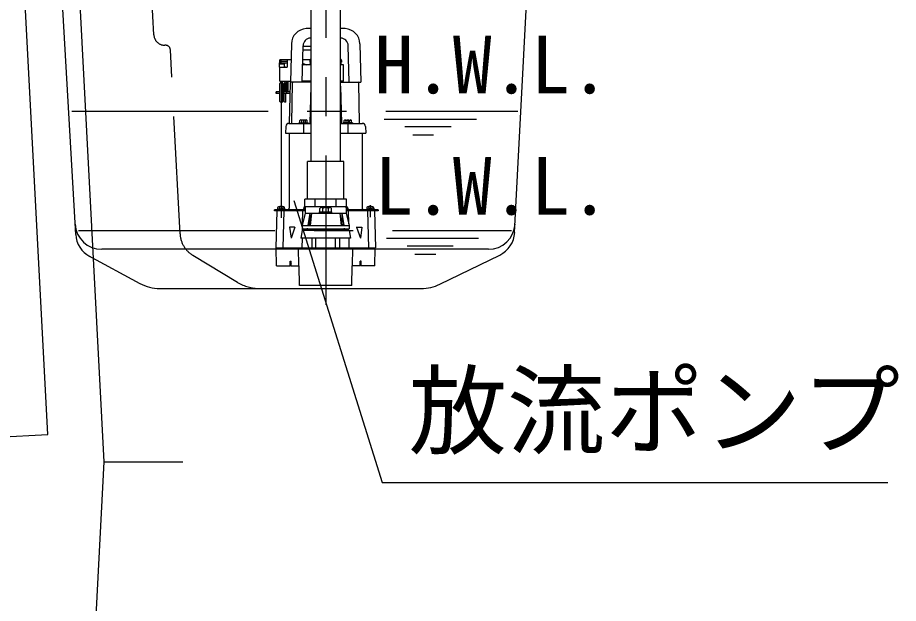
# Model space of a CAD drawing. Units: millimetres, scale not verified. Extents: x -14850 to 14850, y -10500 to 10500.
# Drawn here: x -5336 to -4213, y -4805 to -4059 of the extents above; entities that cross this region are included whole.
import ezdxf
from ezdxf.enums import TextEntityAlignment as Align

# ---------------------------------------------------------------- set-up
doc = ezdxf.new("R2010")
doc.units = ezdxf.units.MM
doc.header["$LTSCALE"] = 50
for name, pattern in [('CHAIN1', [8, 5, -1, 1, -1]), ('DASHED3', [4, 3, -1]), ('LONG_DASHED1', [7, 6, -1])]:
    doc.linetypes.add(name, pattern=pattern)
doc.layers.add('0-2_躯体', color=3, linetype='Continuous', lineweight=25)
doc.layers.add('0-3_機器', color=3, linetype='Continuous', lineweight=25)
doc.styles.add('ＭＳ ゴシック', font='')
doc.styles.get('ＭＳ ゴシック').set_extended_font_data('MS Gothic')

msp = doc.modelspace()

# ---------------------------------------------------------------- linework, layer by layer
at = {"layer": '0-2_躯体'}
for p, q in [((-5297.43, -4590.04), (-5338.05, -3814.86)), ((-5682.81, -4610.24), (-5297.43, -4590.04)), ((-5225.41, -4624.86), (-5125.41, -4624.86))]:
    msp.add_line(p, q, dxfattribs=at)
msp.add_lwpolyline([(-5242.13, -4943.91), (-5225.41, -4624.86), (-5275.55, -3668.21)], dxfattribs=at)
at = {"layer": '0-3_機器', "linetype": 'CHAIN1'}
for p, q in [((-4943.26, -3434.37), (-4943.26, -4424.68)), ((-5266.67, -4177.86), (-4698.34, -4177.86)), ((-4868.73, -4187.86), (-4751.14, -4187.86)), ((-4783.44, -4197.86), (-4842.23, -4197.86)), ((-4832.29, -4207.86), (-4805.79, -4207.86)), ((-5258.1, -4329.86), (-4706.31, -4329.86)), ((-4865.96, -4339.86), (-4748.38, -4339.86)), ((-4780.67, -4349.86), (-4839.46, -4349.86)), ((-4829.53, -4359.86), (-4803.03, -4359.86))]:
    msp.add_line(p, q, dxfattribs=at)
at = {"layer": '0-3_機器'}
for p, q in [((-4962.26, -3550.86), (-4962.26, -4241.86)), ((-4924.26, -4241.86), (-4924.26, -3550.86)), ((-5261.82, -4334.99), (-5300.37, -3650.86)), ((-4702.44, -4332.47), (-4666.72, -3650.86)), ((-4986.98, -4092.08), (-4988.26, -4140.86)), ((-4973.26, -4140.86), (-4972.04, -4094.33)), ((-4962.26, -4095.36), (-4972.07, -4095.36)), ((-4913.26, -4140.86), (-4914.48, -4094.33)), ((-4899.54, -4092.08), (-4898.26, -4140.86)), ((-4962.26, -4099.86), (-4972.19, -4099.86)), ((-5002.43, -4116.36), (-5002.43, -4121.86)), ((-5002.43, -4116.36), (-4992.54, -4116.36)), ((-5002.43, -4117.36), (-4995.67, -4117.36)), ((-5001.88, -4116.36), (-5001.88, -4112.36)), ((-4987.51, -4112.36), (-5001.88, -4112.36)), ((-5001.83, -4116.36), (-5001.83, -4112.36)), ((-5000.12, -4116.36), (-5000.12, -4112.36)), ((-4992.54, -4114.36), (-5000.12, -4114.36)), ((-4995.67, -4117.36), (-4994.67, -4116.36)), ((-4995.67, -4121.66), (-4995.67, -4117.36)), ((-4992.54, -4112.36), (-4992.54, -4121.86)), ((-4972.67, -4118.27), (-4971.24, -4118.86)), ((-4972.63, -4116.78), (-4967.62, -4118.86)), ((-4963.17, -4112.36), (-4972.51, -4112.36)), ((-4962.26, -4118.86), (-4971.24, -4118.86)), ((-4963.33, -4113.2), (-4963.45, -4115.36)), ((-4962.26, -4115.36), (-4963.45, -4115.36)), ((-4962.96, -4118.86), (-4962.96, -4117.36)), ((-4962.26, -4117.36), (-4962.96, -4117.36)), ((-4962.95, -4115.36), (-4962.95, -4117.36)), ((-4923.07, -4115.36), (-4924.26, -4115.36)), ((-4923.56, -4117.36), (-4924.26, -4117.36)), ((-4920.56, -4118.86), (-4924.26, -4118.86)), ((-4923.57, -4117.36), (-4923.57, -4115.36)), ((-4923.56, -4118.86), (-4923.56, -4117.36)), ((-4923.18, -4113.2), (-4923.07, -4115.36)), ((-4920.56, -4139.36), (-4920.56, -4118.86)), ((-5002.43, -4121.66), (-4995.67, -4121.66)), ((-5002.43, -4121.86), (-4992.54, -4121.86)), ((-5001.88, -4139.36), (-5001.88, -4121.86)), ((-4994.67, -4121.86), (-4995.67, -4121.66)), ((-5001.88, -4139.36), (-4988.22, -4139.36)), ((-5000.49, -4141.36), (-5000.13, -4141.36)), ((-5000.13, -4139.36), (-5000.13, -4299.26)), ((-4998.52, -4141.36), (-4997.77, -4141.36)), ((-4997.77, -4166.36), (-4997.77, -4141.36)), ((-4995.02, -4141.36), (-4994.27, -4141.36)), ((-4994.27, -4153.36), (-4994.27, -4141.36)), ((-4993.3, -4139.36), (-4993.3, -4153.36)), ((-4991.3, -4139.36), (-4991.3, -4153.36)), ((-4962.26, -4140.86), (-4988.26, -4140.86)), ((-4962.26, -4139.36), (-4973.22, -4139.36)), ((-4920.56, -4139.36), (-4924.26, -4139.36)), ((-4924.26, -4140.86), (-4898.26, -4140.86)), ((-5001.49, -4165.36), (-5001.49, -4142.36)), ((-4999.52, -4165.48), (-4999.52, -4142.36)), ((-4996.02, -4153.36), (-4996.02, -4142.36)), ((-4988.54, -4141.83), (-4989.88, -4193.07)), ((-4986.51, -4193.06), (-4985.59, -4141.84)), ((-4962.26, -4146.02), (-4963.49, -4193.07)), ((-4924.26, -4146.02), (-4923.03, -4193.07)), ((-4900.01, -4193.06), (-4900.92, -4141.84)), ((-5006.38, -4155.36), (-5006.38, -4153.36)), ((-5001.49, -4153.36), (-5006.38, -4153.36)), ((-5001.49, -4155.36), (-5006.38, -4155.36)), ((-5006.12, -4153.36), (-5006.12, -4155.36)), ((-4988.84, -4153.36), (-4996.55, -4153.36)), ((-4996.55, -4155.36), (-4996.55, -4153.36)), ((-4988.9, -4155.36), (-4996.55, -4155.36)), ((-4996.02, -4165.36), (-4996.02, -4155.36)), ((-4994.27, -4155.36), (-4994.27, -4166.36)), ((-4992.8, -4155.36), (-4992.8, -4153.36)), ((-5000.13, -4166.36), (-5000.49, -4166.36)), ((-4997.77, -4166.36), (-4998.65, -4166.36)), ((-4994.27, -4166.36), (-4995.02, -4166.36)), ((-4994.03, -4197.25), (-4994.26, -4205.86)), ((-4990.03, -4193.36), (-4962.26, -4193.36)), ((-4977.45, -4192.56), (-4977.45, -4193.36)), ((-4976.12, -4192.56), (-4976.12, -4189.68)), ((-4968.03, -4189.06), (-4974.96, -4189.06)), ((-4973.81, -4192.56), (-4973.81, -4189.68)), ((-4971.5, -4188.36), (-4971.5, -4206.5)), ((-4969.19, -4192.56), (-4969.19, -4189.68)), ((-4966.88, -4192.56), (-4966.88, -4189.68)), ((-4924.26, -4193.36), (-4896.48, -4193.36)), ((-4920.97, -4192.56), (-4920.97, -4193.36)), ((-4909.07, -4192.56), (-4920.97, -4192.56)), ((-4919.64, -4192.56), (-4919.64, -4189.68)), ((-4918.48, -4189.06), (-4911.55, -4189.06)), ((-4917.33, -4192.56), (-4917.33, -4189.68)), ((-4915.02, -4188.36), (-4915.02, -4206.5)), ((-4912.71, -4192.56), (-4912.71, -4189.68)), ((-4910.4, -4192.56), (-4910.4, -4189.68)), ((-4909.07, -4192.56), (-4909.07, -4193.36)), ((-4892.48, -4197.25), (-4892.26, -4205.86)), ((-4994.26, -4205.86), (-4962.26, -4205.86)), ((-4989.76, -4205.86), (-4989.76, -4301.36)), ((-4924.26, -4205.86), (-4892.26, -4205.86)), ((-4896.76, -4205.86), (-4896.76, -4301.36)), ((-4966.26, -4289.86), (-4966.26, -4241.86)), ((-5000.08, -4297.09), (-5000.08, -4313.63)), ((-4983.81, -4291.51), (-4871.08, -4651.29)), ((-4916.7, -4289.86), (-4969.82, -4289.86)), ((-4956.54, -4299.86), (-4956.54, -4289.86)), ((-4929.98, -4299.86), (-4929.98, -4289.86)), ((-4916.7, -4299.86), (-4916.7, -4289.86)), ((-4886.44, -4297.54), (-4886.44, -4313.04)), ((-4969.32, -4303.36), (-5008.3, -4303.36)), ((-5008.3, -4304.86), (-5008.3, -4303.36)), ((-4969.32, -4304.86), (-5008.3, -4304.86)), ((-5005.58, -4304.86), (-5006.58, -4351.86)), ((-4995.08, -4302.56), (-5005.08, -4302.56)), ((-5005.08, -4302.56), (-5005.08, -4303.36)), ((-5004.58, -4301.27), (-5004.58, -4302.56)), ((-5002.48, -4299.5), (-5001.78, -4302.1)), ((-5000.08, -4302.56), (-5001.78, -4302.1)), ((-5000.08, -4302.56), (-4998.37, -4302.1)), ((-4997.68, -4299.5), (-4998.37, -4302.1)), ((-4996.76, -4304.86), (-4997.76, -4351.86)), ((-4995.58, -4301.27), (-4995.58, -4302.56)), ((-4995.08, -4302.56), (-4995.08, -4303.36)), ((-4969.42, -4307.96), (-4973.16, -4323.63)), ((-4972.61, -4321.33), (-4972.28, -4304.86)), ((-4971.79, -4302.56), (-4971.79, -4303.36)), ((-4969.31, -4302.56), (-4971.79, -4302.56)), ((-4971.29, -4301.27), (-4971.29, -4302.56)), ((-4969.28, -4300.84), (-4969.4, -4307.75)), ((-4969.4, -4307.86), (-4917.12, -4307.86)), ((-4963.64, -4307.86), (-4966.2, -4323.73)), ((-4963.64, -4307.86), (-4963.89, -4321.88)), ((-4961.12, -4307.86), (-4963.17, -4323.73)), ((-4951.26, -4306.26), (-4935.26, -4306.26)), ((-4951.26, -4307.86), (-4951.26, -4306.26)), ((-4950.76, -4306.26), (-4950.76, -4301.76)), ((-4937.63, -4300.76), (-4948.89, -4300.76)), ((-4947.01, -4306.26), (-4947.01, -4301.76)), ((-4939.51, -4306.26), (-4939.51, -4301.76)), ((-4935.75, -4306.26), (-4935.75, -4301.76)), ((-4935.26, -4307.86), (-4935.26, -4306.26)), ((-4925.4, -4307.86), (-4923.35, -4323.73)), ((-4922.88, -4307.86), (-4920.31, -4323.73)), ((-4922.88, -4307.86), (-4922.63, -4321.88)), ((-4917.24, -4300.84), (-4917.12, -4307.75)), ((-4914.72, -4302.56), (-4917.21, -4302.56)), ((-4876.26, -4303.36), (-4917.2, -4303.36)), ((-4876.26, -4304.86), (-4917.2, -4304.86)), ((-4917.09, -4307.96), (-4913.36, -4323.63)), ((-4915.22, -4301.27), (-4915.22, -4302.56)), ((-4914.72, -4302.56), (-4914.72, -4303.36)), ((-4913.9, -4321.33), (-4914.24, -4304.86)), ((-4891.44, -4302.56), (-4891.44, -4303.36)), ((-4881.44, -4302.56), (-4891.44, -4302.56)), ((-4890.94, -4301.27), (-4890.94, -4302.56)), ((-4889.76, -4304.86), (-4888.76, -4351.86)), ((-4888.84, -4299.5), (-4888.14, -4302.1)), ((-4886.44, -4302.56), (-4888.14, -4302.1)), ((-4886.44, -4302.56), (-4884.74, -4302.1)), ((-4884.04, -4299.5), (-4884.74, -4302.1)), ((-4881.94, -4301.27), (-4881.94, -4302.56)), ((-4881.44, -4302.56), (-4881.44, -4303.36)), ((-4880.94, -4304.86), (-4879.94, -4351.86)), ((-4876.26, -4303.36), (-4876.26, -4304.86)), ((-4983.48, -4325.86), (-4989.18, -4325.86)), ((-4989.18, -4325.86), (-4987.45, -4339.86)), ((-4982.64, -4325.86), (-4987.45, -4339.86)), ((-4973.18, -4323.73), (-4913.34, -4323.73)), ((-4972.79, -4329.86), (-4972.75, -4327.86)), ((-4968.26, -4327.86), (-4968.26, -4329.86)), ((-4967.26, -4327.86), (-4967.26, -4328.36)), ((-4966.76, -4327.07), (-4966.76, -4330.07)), ((-4966.26, -4327.86), (-4920.26, -4327.86)), ((-4966.26, -4327.86), (-4966.26, -4328.36)), ((-4965.21, -4322.86), (-4963.06, -4322.86)), ((-4958.26, -4327.86), (-4958.26, -4329.86)), ((-4928.26, -4327.86), (-4928.26, -4329.86)), ((-4921.31, -4322.86), (-4923.46, -4322.86)), ((-4920.26, -4327.86), (-4920.26, -4328.36)), ((-4919.76, -4327.07), (-4919.76, -4330.07)), ((-4919.26, -4327.86), (-4913.26, -4327.86)), ((-4919.26, -4327.86), (-4919.26, -4328.36)), ((-4918.26, -4327.86), (-4918.26, -4329.86)), ((-4913.73, -4329.86), (-4913.77, -4327.86)), ((-4913.33, -4323.84), (-4913.26, -4327.86)), ((-4913.26, -4329.86), (-4911.51, -4339.62)), ((-4903.87, -4325.86), (-4899.06, -4339.86)), ((-4903.04, -4325.86), (-4897.33, -4325.86)), ((-4897.33, -4325.86), (-4899.06, -4339.86)), ((-4911.47, -4339.86), (-4975.04, -4339.86)), ((-4973.24, -4351.86), (-4972.99, -4339.86)), ((-4960.8, -4339.86), (-4960.89, -4351.86)), ((-4955.76, -4351.86), (-4955.76, -4339.86)), ((-4930.76, -4351.86), (-4930.76, -4339.86)), ((-4925.72, -4339.86), (-4925.63, -4351.86)), ((-4913.28, -4351.86), (-4913.53, -4339.86)), ((-4735.83, -4353.86), (-5228.62, -4353.86)), ((-5006.26, -4351.86), (-4879.94, -4351.86)), ((-5005.86, -4374.86), (-5006.26, -4351.86)), ((-4977.33, -4374.86), (-4977.73, -4351.86)), ((-4909.19, -4374.86), (-4908.79, -4351.86)), ((-4880.66, -4374.86), (-4880.26, -4351.86)), ((-5246, -4361.93), (-5180.15, -4397.4)), ((-4797.87, -4398.42), (-4721.52, -4361.26)), ((-5005.86, -4374.86), (-4988.12, -4374.86)), ((-4988.64, -4368.86), (-4987.05, -4368.86)), ((-4988.64, -4374.86), (-4988.64, -4368.86)), ((-4988.21, -4369.66), (-4988.21, -4368.86)), ((-4988.21, -4369.66), (-4987.05, -4369.66)), ((-4988.12, -4374.86), (-4988.12, -4369.66)), ((-4987.71, -4370.95), (-4987.71, -4369.66)), ((-4987.05, -4374.86), (-4987.05, -4368.86)), ((-4987.05, -4374.86), (-4977.17, -4374.86)), ((-4976.73, -4399.86), (-4977.17, -4374.86)), ((-4909.79, -4399.86), (-4909.35, -4374.86)), ((-4899.46, -4374.86), (-4909.35, -4374.86)), ((-4899.46, -4374.86), (-4899.46, -4368.86)), ((-4897.88, -4368.86), (-4899.46, -4368.86)), ((-4898.31, -4369.66), (-4899.46, -4369.66)), ((-4898.81, -4370.95), (-4898.81, -4369.66)), ((-4898.4, -4374.86), (-4898.4, -4369.66)), ((-4880.66, -4374.86), (-4898.4, -4374.86)), ((-4898.31, -4369.66), (-4898.31, -4368.86)), ((-4897.88, -4374.86), (-4897.88, -4368.86)), ((-5154.54, -4403.86), (-4821.5, -4403.86)), ((-4909.79, -4399.86), (-4976.73, -4399.86)), ((-4871.08, -4651.29), (-4226.91, -4651.29))]:
    msp.add_line(p, q, dxfattribs=at)
at = {"layer": '0-3_機器', "linetype": 'DASHED3'}
for p, q in [((-5162.21, -4080.59), (-5184.22, -3660.54)), ((-5128.89, -4334.26), (-5141.19, -4099.54)), ((-5055.44, -4396.07), (-5112.52, -4361.58))]:
    msp.add_line(p, q, dxfattribs=at)
at = {"layer": '0-3_機器', "linetype": 'LONG_DASHED1'}
msp.add_line((-5147.18, -4093.86), (-5148.23, -4093.86), dxfattribs=at)
at = {"layer": '0-3_機器'}
for points in [[(-4977.45, -4192.56), (-4965.55, -4192.56), (-4965.55, -4193.36)], [(-4920.26, -4289.86), (-4920.26, -4241.86), (-4966.26, -4241.86)], [(-4916.7, -4299.86), (-4969.82, -4299.86), (-4969.82, -4289.86)], [(-4913.26, -4329.86), (-4973.26, -4329.86), (-4975.01, -4339.62)], [(-4973.19, -4323.84), (-4973.26, -4327.86), (-4967.26, -4327.86)]]:
    msp.add_lwpolyline(points, dxfattribs=at)
for centre, radius, start, end in [((-4966.99, -4092.6), 20, 93.58022, 178.5), ((-4943.26, -4471.86), 400, 92.72256, 93.58022), ((-4943.26, -4471.86), 400, 86.41977, 87.27742), ((-4919.53, -4092.6), 20, 1.5, 86.41977), ((-4962.04, -4094.59), 10, 94.4892, 178.5), ((-4943.26, -4333.86), 250, 94.35866, 94.48918), ((-4924.47, -4094.59), 10, 1.5, 88.76869), ((-4960.34, -4113.36), 3, 129.80734, 177), ((-4926.18, -4113.36), 3, 3, 50.19275), ((-5000.49, -4142.36), 1, 90, 180), ((-4998.52, -4142.36), 1, 90, 180), ((-4995.02, -4142.36), 1, 90, 180), ((-4987.54, -4141.86), 1, 90, 178.49998), ((-4984.59, -4141.86), 1, 90, 178.97594), ((-4901.92, -4141.86), 1, 1.02405, 90), ((-4899.56, -4140.56), 0.3, 180, 270), ((-5000.49, -4165.36), 1, 180, 270), ((-4998.65, -4165.48), 0.875, 180, 270), ((-4995.02, -4165.36), 1, 180, 270), ((-4990.03, -4197.36), 4, 90, 178.5), ((-4990.18, -4193.06), 0.3, 271.99644, 358.5), ((-4986.81, -4193.06), 0.3, 270, 358.97594), ((-4974.96, -4190.44), 1.39, 33.62659, 146.37338), ((-4971.5, -4193.68), 4.62, 59.99989, 120.00006), ((-4968.03, -4190.44), 1.39, 33.62659, 146.37338), ((-4963.79, -4193.06), 0.3, 270, 358.5), ((-4922.73, -4193.06), 0.3, 181.49997, 270), ((-4918.48, -4190.44), 1.39, 33.6266, 146.3734), ((-4915.02, -4193.68), 4.62, 59.99992, 120.00008), ((-4911.55, -4190.44), 1.39, 33.6266, 146.3734), ((-4899.71, -4193.06), 0.3, 181.02405, 270), ((-4896.33, -4193.06), 0.3, 181.49997, 268.00354), ((-4896.48, -4197.36), 4, 1.5, 89.99998), ((-5002.98, -4301.27), 1.6, 106.19127, 179.99994), ((-5000.08, -4311.26), 12, 73.80858, 106.19127), ((-4997.18, -4301.27), 1.6, 0, 73.80858), ((-4991.76, -4301.36), 2, 270, 0), ((-4969.69, -4301.27), 1.6, 106.19127, 179.99994), ((-4970.4, -4307.73), 1, 346.57716, 358.99998), ((-4968.28, -4300.86), 1, 90, 179), ((-4948.89, -4303.01), 2.25, 33.62593, 146.37404), ((-4943.26, -4308.26), 7.51, 59.99989, 120.00006), ((-4937.63, -4303.01), 2.25, 33.62593, 146.37404), ((-4918.24, -4300.86), 1, 0.99997, 90), ((-4916.12, -4307.73), 1, 180.99997, 193.42279), ((-4916.82, -4301.27), 1.6, 0, 73.80858), ((-4894.76, -4301.36), 2, 180, 270), ((-4889.34, -4301.27), 1.6, 106.19127, 179.99994), ((-4886.44, -4311.26), 12, 73.80858, 106.19127), ((-4883.54, -4301.27), 1.6, 0, 73.80858), ((-5228.62, -4319.86), 34, 183.22513, 269.99998), ((-4983.48, -4324.86), 1, 270, 349.52032), ((-4972.19, -4323.86), 1, 166.57718, 179), ((-4966.76, -4328.36), 0.5, 180, 0), ((-4965.21, -4323.86), 1, 166.57718, 172.74577), ((-4965.21, -4323.86), 1, 90, 168.63907), ((-4964.89, -4321.86), 1, 270, 359), ((-4921.63, -4321.86), 1, 180.99997, 270), ((-4921.31, -4323.86), 1, 11.36092, 89.99998), ((-4921.31, -4323.86), 1, 7.25421, 13.42281), ((-4919.76, -4328.36), 0.5, 180, 0), ((-4914.33, -4323.86), 1, 0.99997, 13.42279), ((-4903.04, -4324.86), 1, 190.47964, 270), ((-4735.83, -4319.86), 34, 270, 357), ((-5227.87, -4333.07), 34, 183.22513, 241.69037), ((-4736.39, -4330.69), 34, 295.9467, 356.99998), ((-4986.11, -4370.95), 1.6, 179.99991, 233.867), ((-4900.41, -4370.95), 1.6, 306.13297, 0.00006), ((-5154.54, -4349.86), 54, 241.69038, 270), ((-4821.5, -4349.86), 54, 270, 295.9467)]:
    msp.add_arc(centre, radius, start, end, dxfattribs=at)
at = {"layer": '0-3_機器', "linetype": 'DASHED3'}
for centre, radius, start, end in [((-5148.23, -4079.86), 14, 182.99998, 270), ((-5147.18, -4099.86), 6, 3, 90), ((-5094.93, -4332.48), 34, 182.99998, 238.85229)]:
    msp.add_arc(centre, radius, start, end, dxfattribs=at)
at = {"layer": '0-3_機器', "linetype": 'LONG_DASHED1'}
msp.add_arc((-5027.51, -4349.86), 54, 238.85229, 270, dxfattribs=at)

# ---------------------------------------------------------------- texts
at = {"layer": '0-3_機器', "color": 4, "style": 'ＭＳ ゴシック'}
for s, height, p in [('H.W.L.', 73.31, (-4881.15, -4177.07)), ('L.W.L.', 73.31, (-4881.15, -4331.67)), ('\u3000放流ポンプ', 91.79, (-4962.68, -4632.95))]:
    msp.add_text(s, height=height, dxfattribs=at).set_placement(p, align=Align.BOTTOM_LEFT)

doc.saveas('drawing.dxf')
